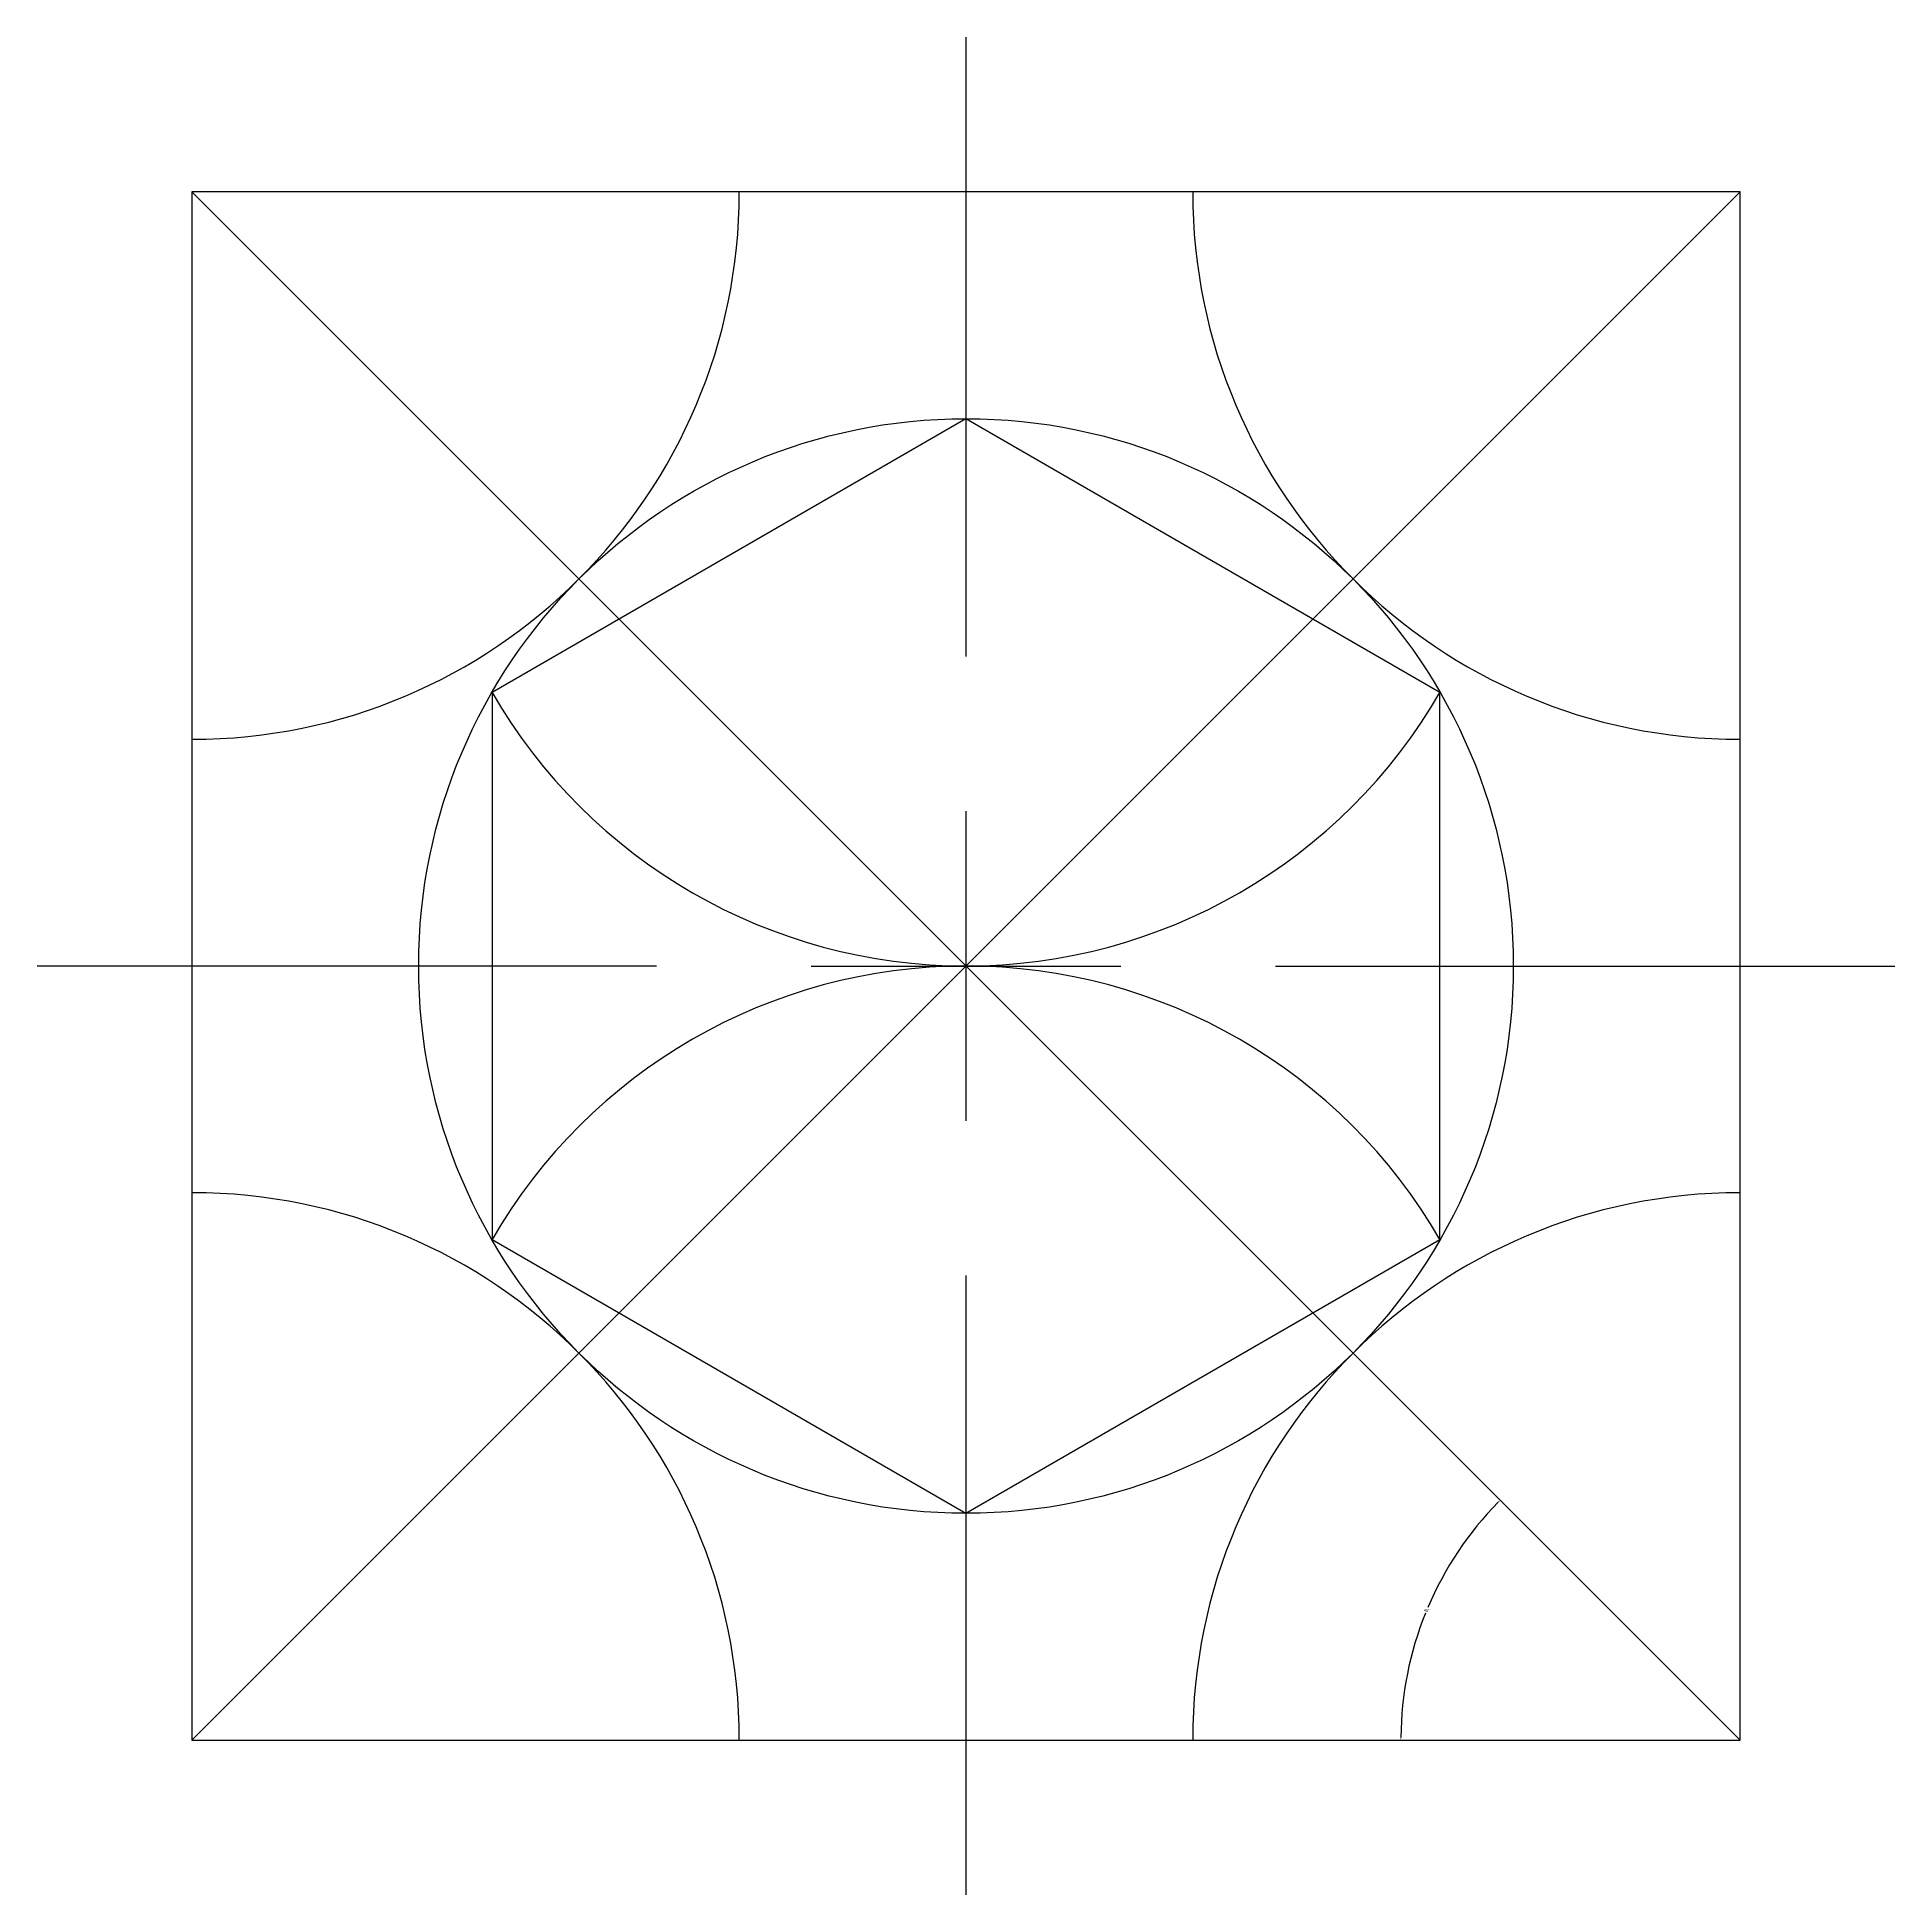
# Model space of a CAD drawing. Header units: millimetres. Extents: x -10 to 110, y -10 to 110.
import ezdxf

# ---------------------------------------------------------------- set-up
doc = ezdxf.new("R2010")
doc.units = ezdxf.units.MM
doc.styles.get("Standard").update_dxf_attribs({"font": 'Arial.ttf'})
doc.dimstyles.get("Standard").update_dxf_attribs({"dimtxt": 0.18, "dimasz": 0.18, "dimexe": 0.18, "dimexo": 0.0625, "dimgap": 0.09, "dimtad": 0, "dimtih": 1, "dimtoh": 1, "dimdec": 4, "dimzin": 0, "dimdsep": 46, "dimtxsty": 'Standard', "dimcen": 0.09, "dimadec": 0, "dimazin": 0, "dimtfac": 1, "dimtdec": 4, "dimtofl": 0, "dimtmove": 0, "dimatfit": 3, "dimfxl": 1, "dimtolj": 1, "dimtzin": 0, "dimarcsym": 0})

# ---------------------------------------------------------------- blocks, each defined once
blk = doc.blocks.new('*D2')
at = {"color": 0, "lineweight": -2, "transparency": 16777216}
for start, end in [(135.4707, 156.9837), (158.0144, 179.5293)]:
    blk.add_arc((100, 0), 21.91, start, end, dxfattribs=at)
at = {"color": 0, "transparency": 16777216}
for points in [[(84.36, 15.39), (84.4, 15.34), (84.51, 15.49)], [(78.12, 0.18), (78.06, 0.18), (78.09, 0)]]:
    blk.add_solid(points, dxfattribs=at)
at = {"layer": 'Defpoints', "color": 0, "transparency": 16777216}
for p in [(0, 100), (81.02, 10.96), (0, 0), (100, 0), (100, 0)]:
    blk.add_point(p, dxfattribs=at)
at = {"color": 0, "transparency": 16777216, "insert": (79.76, 8.38), "char_height": 0.18, "attachment_point": 5}
blk.add_mtext('\\A1;45°', dxfattribs=at)

msp = doc.modelspace()

# ---------------------------------------------------------------- linework, layer by layer
for p, q in [((50, 110), (50, 70)), ((100, 0), (0, 100)), ((0, 0), (100, 100)), ((50, 60), (50, 40)), ((30, 50), (-10, 50)), ((40, 50), (60, 50)), ((70, 50), (110, 50)), ((50, 30), (50, -10))]:
    msp.add_line(p, q)
for points in [[(0, 100), (0, 0), (100, 0), (100, 100)], [(50, 85.35534), (19.38138, 67.67767), (19.38138, 32.32233), (50, 14.64466), (80.61862, 32.32233), (80.61862, 67.67767)]]:
    msp.add_lwpolyline(points, close=True)
msp.add_circle((50, 50), 35.35534)
for centre, start, end in [((0, 100), 270, 0), ((100, 100), 180, 270), ((50, 85.35534), 210, 330), ((50, 14.64466), 30, 150), ((0, 0), 0, 90), ((100, 0), 90, 180)]:
    msp.add_arc(centre, 35.35534, start, end)

# ---------------------------------------------------------------- dimensions: what is measured, and where the dimension line sits
dim = msp.add_angular_dim_2l(base=(81.02457, 10.95547), line1=((100, 0), (0, 100)), line2=((0, 0), (100, 0)), dimstyle='Standard')
dim.commit()
dim.dimension.update_dxf_attribs({"geometry": '*D2', "text_midpoint": (79.75693, 8.38496)})

doc.saveas('drawing.dxf')
